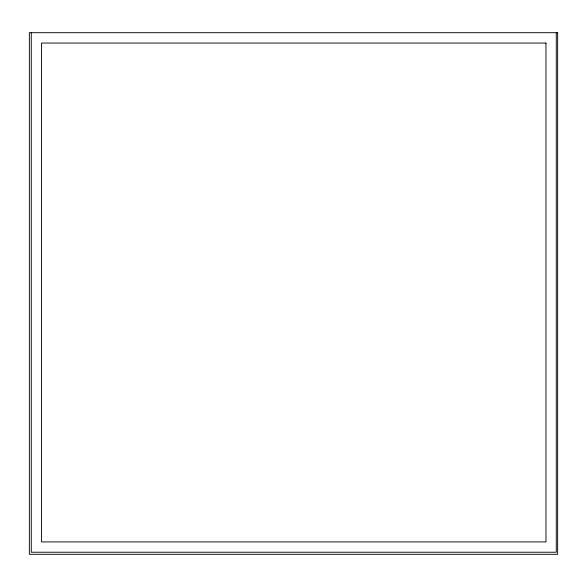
<?xml version="1.0" encoding="UTF-8"?>
<svg xmlns="http://www.w3.org/2000/svg" width="587" height="587" viewBox="0 0 587 587"><rect width="100%" height="100%" fill="white"/><g stroke="black" fill="none" stroke-linecap="round" stroke-linejoin="round"><path stroke-width="0.88" d="M556.278 32.74L556.278 552.228L31.265 552.228L31.265 32.74M557.65 32.696L29.35 32.696L29.35 554.304L557.65 554.304L557.65 32.696M545.969 43.049L41.574 43.049L41.574 541.911L545.969 541.911L545.969 43.049"/></g></svg>
